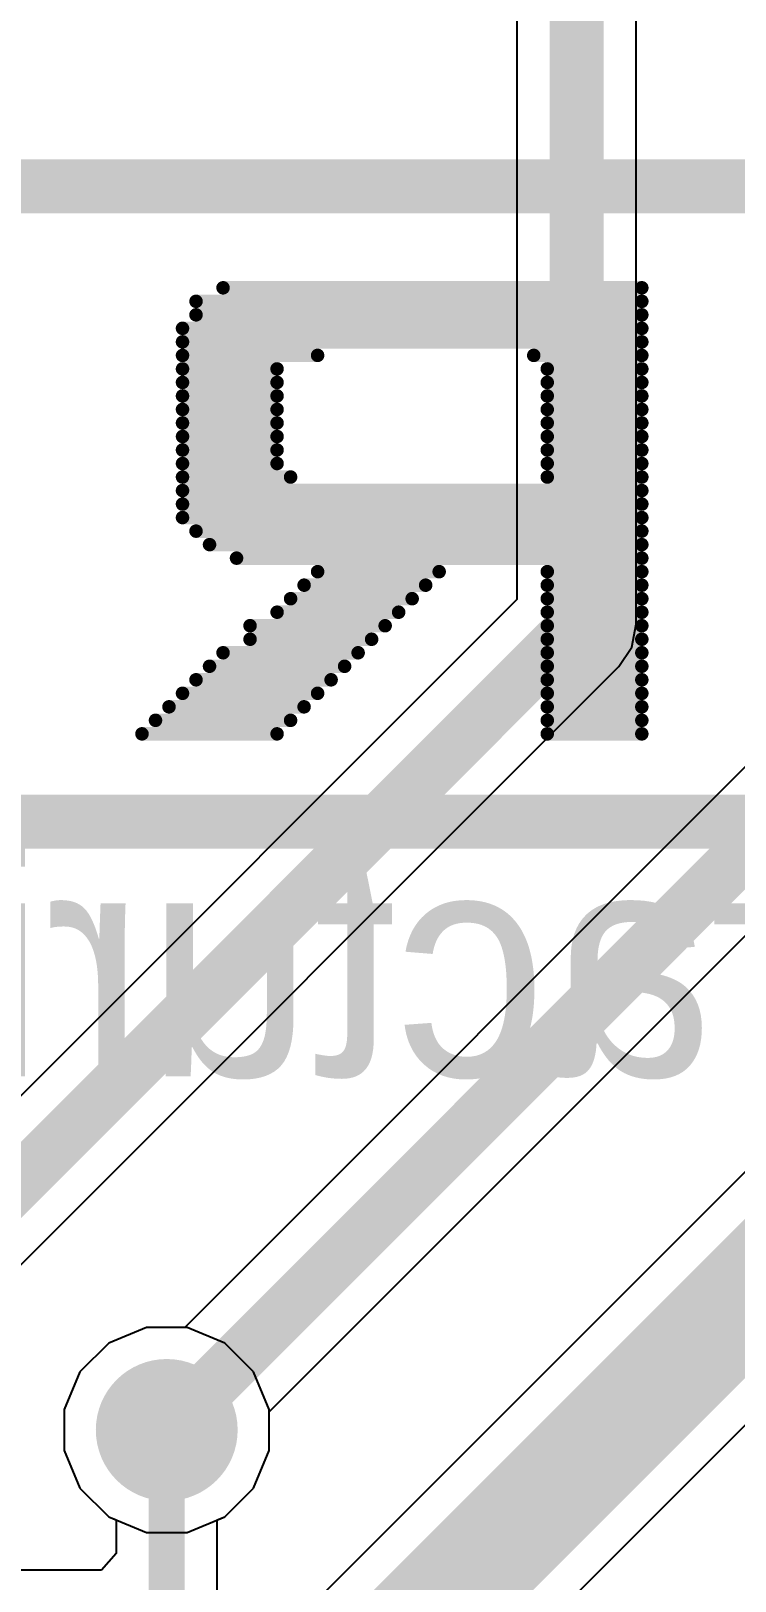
# Model space of a CAD drawing. Header units: millimetres. Extents: x -0.34 to 3.69, y -0.26 to 2.67.
# Drawn here: x 1.3959 to 1.5522, y 1.189 to 1.533 of the extents above; entities that cross this region are included whole.
import ezdxf

# ---------------------------------------------------------------- set-up
doc = ezdxf.new("R2010")
doc.units = ezdxf.units.MM
doc.header["$MEASUREMENT"] = 0
for name, color, linetype in [('BottomLayer', 5, 'Continuous'), ('BottomOverlay', 54, 'Continuous'), ('TopLayer', 1, 'Continuous'), ('ViaHoleLayer', 16, 'Continuous')]:
    doc.layers.add(name, color=color, linetype=linetype)
doc.styles.add('Agency FB', font='', dxfattribs={"height": 0.2})
doc.styles.get('Agency FB').set_extended_font_data('Agency FB')

msp = doc.modelspace()

# ---------------------------------------------------------------- hatches: boundary and pattern name
at = {"layer": 'BottomLayer'}
h = msp.add_hatch(color=5, dxfattribs=at)
edge = h.paths.add_edge_path()
edge.add_arc((1.426, 1.2225), 0.01575, 0, 360)
at = {"layer": 'TopLayer'}
h = msp.add_hatch(color=1, dxfattribs=at)
edge = h.paths.add_edge_path()
edge.add_arc((1.426, 1.2225), 0.01575, 0, 360)
at = {"layer": 'ViaHoleLayer'}
h = msp.add_hatch(color=16, dxfattribs=at)
edge = h.paths.add_edge_path()
edge.add_arc((1.426, 1.2225), 0.00984, 0, 360)

# ---------------------------------------------------------------- linework, layer by layer
at = {"layer": 'BottomLayer'}
for p, q in [((1.50375, 1.63886), (1.50375, 1.40683)), ((1.53025, 1.40134), (1.53025, 1.63886)), ((1.65434, 1.46959), (1.43, 1.24525)), ((1.44875, 1.2265), (1.67697, 1.45473)), ((1.71192, 1.43733), (1.44974, 1.17515)), ((1.47786, 1.14703), (1.74586, 1.41503)), ((1.50375, 1.40683), (1.38937, 1.29246)), ((1.52925, 1.39627), (1.53025, 1.40134)), ((1.52637, 1.39197), (1.52925, 1.39627)), ((1.38103, 1.24663), (1.52637, 1.39197)), ((1.42148, 1.24525), (1.41311, 1.24178)), ((1.43, 1.24525), (1.42148, 1.24525)), ((1.41311, 1.24178), (1.40672, 1.23539)), ((1.40672, 1.23539), (1.40325, 1.22702)), ((1.40325, 1.22702), (1.40325, 1.21798)), ((1.44875, 1.21798), (1.44875, 1.2265)), ((1.40325, 1.21798), (1.40672, 1.20961)), ((1.44528, 1.20961), (1.44875, 1.21798)), ((1.40672, 1.20961), (1.41311, 1.20322)), ((1.43889, 1.20322), (1.44528, 1.20961)), ((1.41311, 1.20322), (1.42148, 1.19975)), ((1.43052, 1.19975), (1.43889, 1.20322)), ((1.42148, 1.19975), (1.43052, 1.19975))]:
    msp.add_line(p, q, dxfattribs=at)
for points, const_width in [([(1.517, 1.40134), (1.517, 1.69874)], 0.012), ([(1.426, 1.2225), (1.6676, 1.4641)], 0.012), ([(1.45571, 1.153), (1.7318, 1.42909)], 0.025), ([(1.37166, 1.256), (1.517, 1.40134)], 0.012)]:
    msp.add_lwpolyline(points, dxfattribs=dict(at, const_width=const_width))
at = {"layer": 'BottomLayer', "const_width": 0.006}
for points in [[(1.514, 1.40134, 1), (1.52, 1.40134, 1)], [(1.514, 1.40134, 1), (1.52, 1.40134, 1)], [(1.423, 1.2225, 1), (1.429, 1.2225, 1)]]:
    msp.add_lwpolyline(points, format="xyb", close=True, dxfattribs=at)
at = {"layer": 'BottomOverlay', "const_width": 0.003}
for points in [[(1.3605, 1.503), (1.9575, 1.503)], [(1.3605, 1.5), (1.9575, 1.5)], [(1.3635, 1.497), (1.9575, 1.497)], [(1.3635, 1.494), (1.9575, 1.494)], [(1.4385, 1.476), (1.5315, 1.476)], [(1.4325, 1.473), (1.5315, 1.473)], [(1.4325, 1.47), (1.5315, 1.47)], [(1.4295, 1.467), (1.5315, 1.467)], [(1.4295, 1.464), (1.5315, 1.464)], [(1.4295, 1.461), (1.4595, 1.461)], [(1.5075, 1.461), (1.5315, 1.461)], [(1.4295, 1.458), (1.4505, 1.458)], [(1.5105, 1.458), (1.5315, 1.458)], [(1.4295, 1.455), (1.4505, 1.455)], [(1.5105, 1.455), (1.5315, 1.455)], [(1.4295, 1.452), (1.4505, 1.452)], [(1.5105, 1.452), (1.5315, 1.452)], [(1.4295, 1.449), (1.4505, 1.449)], [(1.5105, 1.449), (1.5315, 1.449)], [(1.4295, 1.446), (1.4505, 1.446)], [(1.5105, 1.446), (1.5315, 1.446)], [(1.4295, 1.443), (1.4505, 1.443)], [(1.4295, 1.44), (1.4505, 1.44)], [(1.5105, 1.443), (1.5315, 1.443)], [(1.5105, 1.44), (1.5315, 1.44)], [(1.4295, 1.437), (1.4505, 1.437)], [(1.5105, 1.437), (1.5315, 1.437)], [(1.4295, 1.434), (1.4535, 1.434)], [(1.5105, 1.434), (1.5315, 1.434)], [(1.4295, 1.431), (1.5315, 1.431)], [(1.4295, 1.428), (1.5315, 1.428)], [(1.4295, 1.425), (1.5315, 1.425)], [(1.4325, 1.422), (1.5315, 1.422)], [(1.4355, 1.419), (1.5315, 1.419)], [(1.4415, 1.416), (1.5315, 1.416)], [(1.4595, 1.413), (1.4865, 1.413)], [(1.5105, 1.413), (1.5315, 1.413)], [(1.4565, 1.41), (1.4835, 1.41)], [(1.5105, 1.41), (1.5315, 1.41)], [(1.4535, 1.407), (1.4805, 1.407)], [(1.5105, 1.407), (1.5315, 1.407)], [(1.4505, 1.404), (1.4775, 1.404)], [(1.5105, 1.404), (1.5315, 1.404)], [(1.4445, 1.401), (1.4745, 1.401)], [(1.5105, 1.401), (1.5315, 1.401)], [(1.4445, 1.398), (1.4715, 1.398)], [(1.5105, 1.398), (1.5315, 1.398)], [(1.4355, 1.392), (1.4655, 1.392)], [(1.4385, 1.395), (1.4685, 1.395)], [(1.5105, 1.395), (1.5315, 1.395)], [(1.5105, 1.392), (1.5315, 1.392)], [(1.4325, 1.389), (1.4625, 1.389)], [(1.5105, 1.389), (1.5315, 1.389)], [(1.4295, 1.386), (1.4595, 1.386)], [(1.5105, 1.386), (1.5315, 1.386)], [(1.4265, 1.383), (1.4565, 1.383)], [(1.5105, 1.383), (1.5315, 1.383)], [(1.4235, 1.38), (1.4535, 1.38)], [(1.5105, 1.38), (1.5315, 1.38)], [(1.4205, 1.377), (1.4505, 1.377)], [(1.5105, 1.377), (1.5315, 1.377)], [(1.3245, 1.362), (1.9575, 1.362)], [(1.3185, 1.359), (1.9575, 1.359)], [(1.3125, 1.356), (1.9575, 1.356)], [(1.3095, 1.353), (1.9575, 1.353)]]:
    msp.add_lwpolyline(points, dxfattribs=at)
at = {"layer": 'BottomOverlay', "const_width": 0.0015}
for points in [[(1.43775, 1.476, 1), (1.43925, 1.476, 1)], [(1.53075, 1.476, 1), (1.53225, 1.476, 1)], [(1.43175, 1.473, 1), (1.43325, 1.473, 1)], [(1.53075, 1.473, 1), (1.53225, 1.473, 1)], [(1.43175, 1.47, 1), (1.43325, 1.47, 1)], [(1.53075, 1.47, 1), (1.53225, 1.47, 1)], [(1.42875, 1.467, 1), (1.43025, 1.467, 1)], [(1.53075, 1.467, 1), (1.53225, 1.467, 1)], [(1.42875, 1.464, 1), (1.43025, 1.464, 1)], [(1.42875, 1.461, 1), (1.43025, 1.461, 1)], [(1.45875, 1.461, 1), (1.46025, 1.461, 1)], [(1.50675, 1.461, 1), (1.50825, 1.461, 1)], [(1.53075, 1.464, 1), (1.53225, 1.464, 1)], [(1.53075, 1.461, 1), (1.53225, 1.461, 1)], [(1.42875, 1.458, 1), (1.43025, 1.458, 1)], [(1.44975, 1.458, 1), (1.45125, 1.458, 1)], [(1.50975, 1.458, 1), (1.51125, 1.458, 1)], [(1.53075, 1.458, 1), (1.53225, 1.458, 1)], [(1.42875, 1.455, 1), (1.43025, 1.455, 1)], [(1.44975, 1.455, 1), (1.45125, 1.455, 1)], [(1.50975, 1.455, 1), (1.51125, 1.455, 1)], [(1.53075, 1.455, 1), (1.53225, 1.455, 1)], [(1.42875, 1.452, 1), (1.43025, 1.452, 1)], [(1.44975, 1.452, 1), (1.45125, 1.452, 1)], [(1.50975, 1.452, 1), (1.51125, 1.452, 1)], [(1.53075, 1.452, 1), (1.53225, 1.452, 1)], [(1.42875, 1.449, 1), (1.43025, 1.449, 1)], [(1.44975, 1.449, 1), (1.45125, 1.449, 1)], [(1.50975, 1.449, 1), (1.51125, 1.449, 1)], [(1.53075, 1.449, 1), (1.53225, 1.449, 1)], [(1.42875, 1.446, 1), (1.43025, 1.446, 1)], [(1.44975, 1.446, 1), (1.45125, 1.446, 1)], [(1.50975, 1.446, 1), (1.51125, 1.446, 1)], [(1.53075, 1.446, 1), (1.53225, 1.446, 1)], [(1.42875, 1.443, 1), (1.43025, 1.443, 1)], [(1.42875, 1.44, 1), (1.43025, 1.44, 1)], [(1.44975, 1.443, 1), (1.45125, 1.443, 1)], [(1.44975, 1.44, 1), (1.45125, 1.44, 1)], [(1.50975, 1.443, 1), (1.51125, 1.443, 1)], [(1.50975, 1.44, 1), (1.51125, 1.44, 1)], [(1.53075, 1.443, 1), (1.53225, 1.443, 1)], [(1.53075, 1.44, 1), (1.53225, 1.44, 1)], [(1.42875, 1.437, 1), (1.43025, 1.437, 1)], [(1.44975, 1.437, 1), (1.45125, 1.437, 1)], [(1.50975, 1.437, 1), (1.51125, 1.437, 1)], [(1.53075, 1.437, 1), (1.53225, 1.437, 1)], [(1.42875, 1.434, 1), (1.43025, 1.434, 1)], [(1.45275, 1.434, 1), (1.45425, 1.434, 1)], [(1.50975, 1.434, 1), (1.51125, 1.434, 1)], [(1.53075, 1.434, 1), (1.53225, 1.434, 1)], [(1.42875, 1.431, 1), (1.43025, 1.431, 1)], [(1.53075, 1.431, 1), (1.53225, 1.431, 1)], [(1.42875, 1.428, 1), (1.43025, 1.428, 1)], [(1.53075, 1.428, 1), (1.53225, 1.428, 1)], [(1.42875, 1.425, 1), (1.43025, 1.425, 1)], [(1.53075, 1.425, 1), (1.53225, 1.425, 1)], [(1.43175, 1.422, 1), (1.43325, 1.422, 1)], [(1.53075, 1.422, 1), (1.53225, 1.422, 1)], [(1.43475, 1.419, 1), (1.43625, 1.419, 1)], [(1.44075, 1.416, 1), (1.44225, 1.416, 1)], [(1.53075, 1.419, 1), (1.53225, 1.419, 1)], [(1.53075, 1.416, 1), (1.53225, 1.416, 1)], [(1.45875, 1.413, 1), (1.46025, 1.413, 1)], [(1.48575, 1.413, 1), (1.48725, 1.413, 1)], [(1.50975, 1.413, 1), (1.51125, 1.413, 1)], [(1.53075, 1.413, 1), (1.53225, 1.413, 1)], [(1.45575, 1.41, 1), (1.45725, 1.41, 1)], [(1.48275, 1.41, 1), (1.48425, 1.41, 1)], [(1.50975, 1.41, 1), (1.51125, 1.41, 1)], [(1.53075, 1.41, 1), (1.53225, 1.41, 1)], [(1.45275, 1.407, 1), (1.45425, 1.407, 1)], [(1.47975, 1.407, 1), (1.48125, 1.407, 1)], [(1.50975, 1.407, 1), (1.51125, 1.407, 1)], [(1.53075, 1.407, 1), (1.53225, 1.407, 1)], [(1.44975, 1.404, 1), (1.45125, 1.404, 1)], [(1.47675, 1.404, 1), (1.47825, 1.404, 1)], [(1.50975, 1.404, 1), (1.51125, 1.404, 1)], [(1.53075, 1.404, 1), (1.53225, 1.404, 1)], [(1.44375, 1.401, 1), (1.44525, 1.401, 1)], [(1.47375, 1.401, 1), (1.47525, 1.401, 1)], [(1.50975, 1.401, 1), (1.51125, 1.401, 1)], [(1.53075, 1.401, 1), (1.53225, 1.401, 1)], [(1.44375, 1.398, 1), (1.44525, 1.398, 1)], [(1.47075, 1.398, 1), (1.47225, 1.398, 1)], [(1.50975, 1.398, 1), (1.51125, 1.398, 1)], [(1.53075, 1.398, 1), (1.53225, 1.398, 1)], [(1.43475, 1.392, 1), (1.43625, 1.392, 1)], [(1.43775, 1.395, 1), (1.43925, 1.395, 1)], [(1.46475, 1.392, 1), (1.46625, 1.392, 1)], [(1.46775, 1.395, 1), (1.46925, 1.395, 1)], [(1.50975, 1.395, 1), (1.51125, 1.395, 1)], [(1.50975, 1.392, 1), (1.51125, 1.392, 1)], [(1.53075, 1.395, 1), (1.53225, 1.395, 1)], [(1.53075, 1.392, 1), (1.53225, 1.392, 1)], [(1.43175, 1.389, 1), (1.43325, 1.389, 1)], [(1.46175, 1.389, 1), (1.46325, 1.389, 1)], [(1.50975, 1.389, 1), (1.51125, 1.389, 1)], [(1.53075, 1.389, 1), (1.53225, 1.389, 1)], [(1.42875, 1.386, 1), (1.43025, 1.386, 1)], [(1.45875, 1.386, 1), (1.46025, 1.386, 1)], [(1.50975, 1.386, 1), (1.51125, 1.386, 1)], [(1.53075, 1.386, 1), (1.53225, 1.386, 1)], [(1.42575, 1.383, 1), (1.42725, 1.383, 1)], [(1.45575, 1.383, 1), (1.45725, 1.383, 1)], [(1.50975, 1.383, 1), (1.51125, 1.383, 1)], [(1.53075, 1.383, 1), (1.53225, 1.383, 1)], [(1.42275, 1.38, 1), (1.42425, 1.38, 1)], [(1.45275, 1.38, 1), (1.45425, 1.38, 1)], [(1.50975, 1.38, 1), (1.51125, 1.38, 1)], [(1.53075, 1.38, 1), (1.53225, 1.38, 1)], [(1.41975, 1.377, 1), (1.42125, 1.377, 1)], [(1.44975, 1.377, 1), (1.45125, 1.377, 1)], [(1.50975, 1.377, 1), (1.51125, 1.377, 1)], [(1.53075, 1.377, 1), (1.53225, 1.377, 1)]]:
    msp.add_lwpolyline(points, format="xyb", close=True, dxfattribs=at)
at = {"layer": 'TopLayer'}
for p, q in [((1.42148, 1.24525), (1.41311, 1.24178)), ((1.43052, 1.24525), (1.42148, 1.24525)), ((1.43889, 1.24178), (1.43052, 1.24525)), ((1.41311, 1.24178), (1.40672, 1.23539)), ((1.44528, 1.23539), (1.43889, 1.24178)), ((1.40672, 1.23539), (1.40325, 1.22702)), ((1.44875, 1.22702), (1.44528, 1.23539)), ((1.40325, 1.22702), (1.40325, 1.21798)), ((1.44875, 1.21798), (1.44875, 1.22702)), ((1.40325, 1.21798), (1.40672, 1.20961)), ((1.44528, 1.20961), (1.44875, 1.21798)), ((1.40672, 1.20961), (1.41311, 1.20322)), ((1.43889, 1.20322), (1.44528, 1.20961)), ((1.41311, 1.20322), (1.41478, 1.20252)), ((1.41478, 1.20252), (1.41478, 1.19507)), ((1.43722, 1.20252), (1.43889, 1.20322)), ((1.43722, 1.17321), (1.43722, 1.20252)), ((1.41478, 1.19507), (1.41153, 1.19142)), ((1.41153, 1.19142), (1.35378, 1.19142))]:
    msp.add_line(p, q, dxfattribs=at)
at = {"layer": 'TopLayer', "const_width": 0.008}
msp.add_lwpolyline([(1.426, 1.137), (1.426, 1.2225)], dxfattribs=at)
at = {"layer": 'TopLayer', "const_width": 0.004}
msp.add_lwpolyline([(1.424, 1.2225, 1), (1.428, 1.2225, 1)], format="xyb", close=True, dxfattribs=at)

# ---------------------------------------------------------------- texts
at = {"layer": 'BottomOverlay', "style": 'Agency FB', "text_generation_flag": 2}
msp.add_text('Manufacturing Security Solutions for the Self Storage Industry', height=0.05, rotation=360, dxfattribs=at).set_placement((1.7335, 1.301))

doc.saveas('drawing.dxf')
